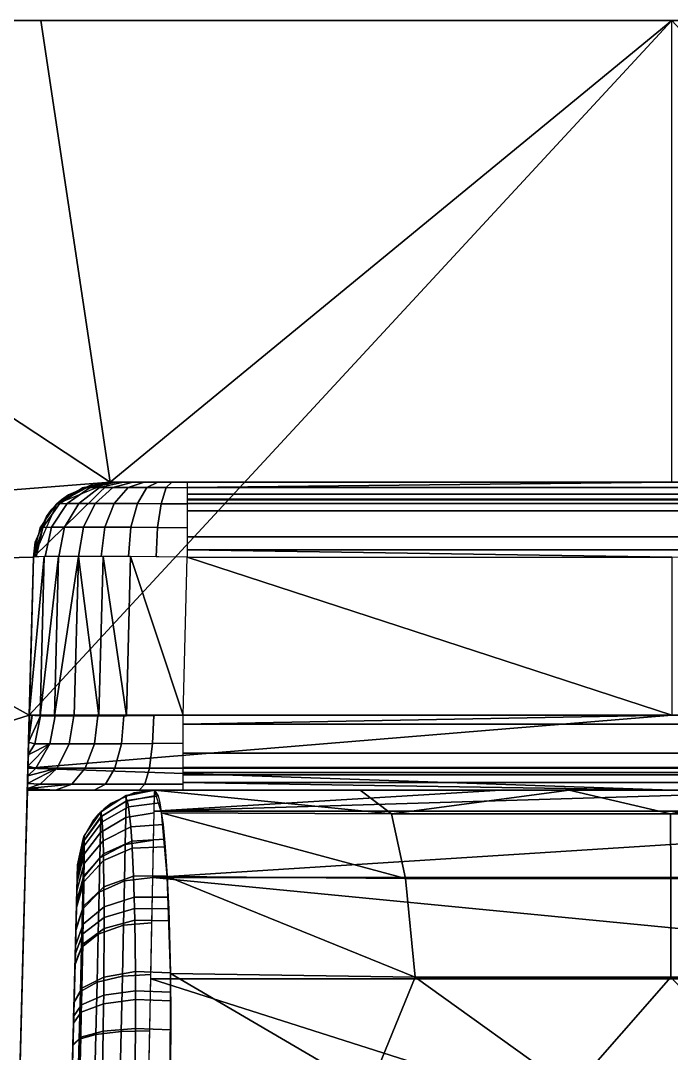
# Model space of a CAD drawing. Extents: x -17.6 to 17.7, y -17.9 to 0.1.
# Drawn here: x -4.24 to 0, y -6.58 to 0.13 of the extents above; entities that cross this region are included whole.
import ezdxf

# ---------------------------------------------------------------- set-up
doc = ezdxf.new("R2010")
doc.units = 0
doc.header["$MEASUREMENT"] = 0
doc.layers.add('IGES LEVEL 1', color=255, linetype='CONTINUOUS')

msp = doc.modelspace()

# ---------------------------------------------------------------- linework, layer by layer
at = {"layer": 'IGES LEVEL 1'}
for points in [[(-12.1304, -6.8943, -7.3802), (-12.3144, 0.1319, -7.5642), (-4.1789, -4.3812, -7.4461)], [(-12.3144, 0.1319, -7.5642), (0, 0.1319, -7.5642), (-4.1789, -4.3812, -7.4461)], [(-3.6522, -2.8681, 7.4857), (-8.2096, 0.1319, 7.5642), (-12.2182, -3.5435, 7.468)], [(-4.1048, 0.1319, 7.5642), (-8.2096, 0.1319, 7.5642), (-3.6522, -2.8681, 7.4857)], [(-3.6219, 0.1319, 7.5642), (-5.0706, 0.1319, 7.5642), (-4.9286, 0.1319, 5.6732)], [(-5.0706, 0.1319, -7.5642), (-3.6219, 0.1319, -7.5642), (-4.9286, 0.1319, -5.6732)], [(-2.9571, 0.1319, 3.7821), (-2.9571, 0.1319, 5.6732), (-4.9286, 0.1319, 5.6732), (-4.9286, 0.1319, 3.7821)], [(-2.9571, 0.1319, 1.8911), (-2.9571, 0.1319, 3.7821), (-4.9286, 0.1319, 3.7821), (-4.9286, 0.1319, 1.8911)], [(-2.9571, 0.1319), (-2.9571, 0.1319, 1.8911), (-4.9286, 0.1319, 1.8911), (-4.9286, 0.1319)], [(-2.9571, 0.1319, -1.8911), (-2.9571, 0.1319), (-4.9286, 0.1319), (-4.9286, 0.1319, -1.8911)], [(-2.9571, 0.1319, -3.7821), (-2.9571, 0.1319, -1.8911), (-4.9286, 0.1319, -1.8911), (-4.9286, 0.1319, -3.7821)], [(-2.9571, 0.1319, -5.6732), (-2.9571, 0.1319, -3.7821), (-4.9286, 0.1319, -3.7821), (-4.9286, 0.1319, -5.6732)], [(-4.9286, 0.1319, 5.6732), (-2.9571, 0.1319, 5.6732), (-3.6219, 0.1319, 7.5642)], [(-2.9571, 0.1319, -5.6732), (-4.9286, 0.1319, -5.6732), (-3.6219, 0.1319, -7.5642)], [(4.1789, -4.3812, -7.4461), (-4.1789, -4.3812, -7.4461), (0, 0.1319, -7.5642)], [(0, 0.1319, 7.5642), (-4.1048, 0.1319, 7.5642), (-3.6522, -2.8681, 7.4857)], [(-3.6522, -2.8681, 7.4857), (0, -2.8681, 7.4857), (0, 0.1319, 7.5642)], [(-2.1731, 0.1319, 7.5642), (-3.6219, 0.1319, 7.5642), (-2.9571, 0.1319, 5.6732)], [(-3.6219, 0.1319, -7.5642), (-2.1731, 0.1319, -7.5642), (-2.9571, 0.1319, -5.6732)], [(-0.9857, 0.1319, 3.7821), (-0.9857, 0.1319, 5.6732), (-2.9571, 0.1319, 5.6732), (-2.9571, 0.1319, 3.7821)], [(-0.9857, 0.1319, 1.8911), (-0.9857, 0.1319, 3.7821), (-2.9571, 0.1319, 3.7821), (-2.9571, 0.1319, 1.8911)], [(-0.9857, 0.1319), (-0.9857, 0.1319, 1.8911), (-2.9571, 0.1319, 1.8911), (-2.9571, 0.1319)], [(-0.9857, 0.1319, -1.8911), (-0.9857, 0.1319), (-2.9571, 0.1319), (-2.9571, 0.1319, -1.8911)], [(-0.9857, 0.1319, -3.7821), (-0.9857, 0.1319, -1.8911), (-2.9571, 0.1319, -1.8911), (-2.9571, 0.1319, -3.7821)], [(-0.9857, 0.1319, -5.6732), (-0.9857, 0.1319, -3.7821), (-2.9571, 0.1319, -3.7821), (-2.9571, 0.1319, -5.6732)], [(-2.9571, 0.1319, 5.6732), (-0.9857, 0.1319, 5.6732), (-2.1731, 0.1319, 7.5642)], [(-0.9857, 0.1319, -5.6732), (-2.9571, 0.1319, -5.6732), (-2.1731, 0.1319, -7.5642)], [(-0.7244, 0.1319, 7.5642), (-2.1731, 0.1319, 7.5642), (-0.9857, 0.1319, 5.6732)], [(-2.1731, 0.1319, -7.5642), (-0.7244, 0.1319, -7.5642), (-0.9857, 0.1319, -5.6732)], [(0.9857, 0.1319, 3.7821), (0.9857, 0.1319, 5.6732), (-0.9857, 0.1319, 5.6732), (-0.9857, 0.1319, 3.7821)], [(0.9857, 0.1319, 1.8911), (0.9857, 0.1319, 3.7821), (-0.9857, 0.1319, 3.7821), (-0.9857, 0.1319, 1.8911)], [(0.9857, 0.1319), (0.9857, 0.1319, 1.8911), (-0.9857, 0.1319, 1.8911), (-0.9857, 0.1319)], [(0.9857, 0.1319, -1.8911), (0.9857, 0.1319), (-0.9857, 0.1319), (-0.9857, 0.1319, -1.8911)], [(0.9857, 0.1319, -3.7821), (0.9857, 0.1319, -1.8911), (-0.9857, 0.1319, -1.8911), (-0.9857, 0.1319, -3.7821)], [(0.9857, 0.1319, -5.6732), (0.9857, 0.1319, -3.7821), (-0.9857, 0.1319, -3.7821), (-0.9857, 0.1319, -5.6732)], [(0.7244, 0.1319, 7.5642), (-0.7244, 0.1319, 7.5642), (-0.9857, 0.1319, 5.6732)], [(-0.9857, 0.1319, 5.6732), (0.9857, 0.1319, 5.6732), (0.7244, 0.1319, 7.5642)], [(0.9857, 0.1319, -5.6732), (-0.9857, 0.1319, -5.6732), (-0.7244, 0.1319, -7.5642)], [(-0.7244, 0.1319, -7.5642), (0.7244, 0.1319, -7.5642), (0.9857, 0.1319, -5.6732)], [(-4.1521, -3.355, 7.4729), (-3.6522, -2.8681, 7.4857), (-12.2182, -3.5435, 7.468)], [(-3.6522, -2.8681, 7.4857), (-4.0011, -3.0099, 7.482), (-3.763, -2.8805, 3.9396)], [(-3.9249, -2.9489, 3.9396), (-3.763, -2.8805, 3.9396), (-4.0011, -3.0099, 7.482)], [(-3.763, -2.8805, 0.306), (-3.763, -2.8805, 3.9396), (-3.9249, -2.9489, 3.9396), (-3.9249, -2.9489, 0.306)], [(-3.8232, -2.9029, 0.1767), (-3.836, -2.9031, 0.306), (-3.6522, -2.8681, 0.306), (-3.6432, -2.8681, 0.2114)], [(-3.7832, -2.9028, 0.0447), (-3.8232, -2.9029, 0.1767), (-3.6432, -2.8681, 0.2114), (-3.6142, -2.8681, 0.1147)], [(-3.7222, -2.9027, -0.0698), (-3.7832, -2.9028, 0.0447), (-3.6142, -2.8681, 0.1147), (-3.5696, -2.8681, 0.0308)], [(-3.6522, -2.8681, 0.306), (-3.6522, -2.8681, 2.6992), (-3.763, -2.8805, 0.306)], [(-3.6522, -2.8681, 2.6992), (-3.6522, -2.8681, 5.0924), (-3.763, -2.8805, 3.9396)], [(-3.6522, -2.8681, 5.0924), (-3.6522, -2.8681, 7.4857), (-3.763, -2.8805, 3.9396)], [(-3.763, -2.8805, 3.9396), (-3.763, -2.8805, 0.306), (-3.6522, -2.8681, 2.6992)], [(-3.635, -2.9026, -0.1766), (-3.7222, -2.9027, -0.0698), (-3.5696, -2.8681, 0.0308), (-3.5059, -2.8681, -0.0475)], [(-2.4348, -2.8681, 7.4857), (-3.6522, -2.8681, 7.4857), (-3.6522, -2.8681, 6.0497)], [(-3.6522, -2.8681, 6.0497), (-3.6522, -2.8681, 4.6138), (-1.8261, -2.8681, 5.5658)], [(-3.6522, -2.8681, 4.6138), (-3.6522, -2.8681, 3.1779), (-1.8261, -2.8681, 3.6459)], [(-3.6522, -2.8681, 3.1779), (-3.6522, -2.8681, 1.7419), (-1.8261, -2.8681, 1.726)], [(-3.6522, -2.8681, 1.7419), (-3.6522, -2.8681, 0.306), (-1.8261, -2.8681, 1.726)], [(-3.6522, -2.8681, 0.306), (-3.5059, -2.8681, -0.0475), (-3.1524, -2.8681, -0.1939)], [(-1.8261, -2.8681, 3.6459), (-1.8261, -2.8681, 5.5658), (-3.6522, -2.8681, 4.6138)], [(-1.8261, -2.8681, 1.726), (-1.8261, -2.8681, 3.6459), (-3.6522, -2.8681, 3.1779)], [(-1.8261, -2.8681, 5.5658), (-2.4348, -2.8681, 7.4857), (-3.6522, -2.8681, 6.0497)], [(-1.8261, -2.8681, 1.726), (-3.6522, -2.8681, 0.306), (-3.1524, -2.8681, -0.1939)], [(-3.535, -2.9027, -0.2593), (-3.635, -2.9026, -0.1766), (-3.5059, -2.8681, -0.0475), (-3.4326, -2.8681, -0.1079)], [(-3.4137, -2.9028, -0.3248), (-3.535, -2.9027, -0.2593), (-3.4326, -2.8681, -0.1079), (-3.3437, -2.8681, -0.1558)], [(-3.2897, -2.9029, -0.3632), (-3.4137, -2.9028, -0.3248), (-3.3437, -2.8681, -0.1558), (-3.2529, -2.8681, -0.1836)], [(-3.1524, -2.9031, -0.3776), (-3.2897, -2.9029, -0.3632), (-3.2529, -2.8681, -0.1836), (-3.1524, -2.8681, -0.1939)], [(0, -2.8681, -0.1939), (-3.1524, -2.8681, -0.1939), (-3.1524, -2.9026, -0.3764)], [(-3.1524, -2.9026, -0.3764), (3.1524, -2.9026, -0.3764), (0, -2.8681, -0.1939)], [(-3.1524, -2.8681, -0.1939), (-1.8915, -2.8681, -0.1939), (-1.8261, -2.8681, 1.726)], [(-1.2174, -2.8681, 7.4857), (-2.4348, -2.8681, 7.4857), (-1.8261, -2.8681, 5.5658)], [(-1.8915, -2.8681, -0.1939), (-0.6305, -2.8681, -0.1939), (-1.8261, -2.8681, 1.726)], [(0, -2.8681, 3.6459), (0, -2.8681, 5.5658), (-1.8261, -2.8681, 5.5658), (-1.8261, -2.8681, 3.6459)], [(0, -2.8681, 1.726), (0, -2.8681, 3.6459), (-1.8261, -2.8681, 3.6459), (-1.8261, -2.8681, 1.726)], [(-1.8261, -2.8681, 5.5658), (0, -2.8681, 5.5658), (-1.2174, -2.8681, 7.4857)], [(0, -2.8681, 1.726), (-1.8261, -2.8681, 1.726), (-0.6305, -2.8681, -0.1939)], [(0, -2.8681, 7.4857), (-1.2174, -2.8681, 7.4857), (0, -2.8681, 5.5658)], [(-0.6305, -2.8681, -0.1939), (0.6305, -2.8681, -0.1939), (0, -2.8681, 1.726)], [(-3.9702, -2.9822, 3.9396), (-3.9249, -2.9489, 3.9396), (-4.0011, -3.0099, 7.482)], [(-3.9832, -3.0074, 0.1459), (-3.9993, -3.0082, 0.306), (-3.836, -2.9031, 0.306), (-3.8232, -2.9029, 0.1767)], [(-3.9336, -3.0068, -0.0176), (-3.9832, -3.0074, 0.1459), (-3.8232, -2.9029, 0.1767), (-3.7832, -2.9028, 0.0447)], [(-3.9249, -2.9489, 0.306), (-3.9249, -2.9489, 3.9396), (-3.9702, -2.9822, 3.9396), (-3.9702, -2.9822, 0.306)], [(-3.8579, -3.0065, -0.1593), (-3.9336, -3.0068, -0.0176), (-3.7832, -2.9028, 0.0447), (-3.7222, -2.9027, -0.0698)], [(-3.7499, -3.0063, -0.2915), (-3.8579, -3.0065, -0.1593), (-3.7222, -2.9027, -0.0698), (-3.635, -2.9026, -0.1766)], [(-3.6261, -3.0064, -0.3939), (-3.7499, -3.0063, -0.2915), (-3.635, -2.9026, -0.1766), (-3.535, -2.9027, -0.2593)], [(-3.476, -3.0068, -0.4752), (-3.6261, -3.0064, -0.3939), (-3.535, -2.9027, -0.2593), (-3.4137, -2.9028, -0.3248)], [(-3.3224, -3.0074, -0.5228), (-3.476, -3.0068, -0.4752), (-3.4137, -2.9028, -0.3248), (-3.2897, -2.9029, -0.3632)], [(-3.1524, -3.0082, -0.5409), (-3.3224, -3.0074, -0.5228), (-3.2897, -2.9029, -0.3632), (-3.1524, -2.9031, -0.3776)], [(-3.1524, -2.9448, -0.4601), (3.1524, -2.9448, -0.4601), (3.1524, -2.9026, -0.3764), (-3.1524, -2.9026, -0.3764)], [(-3.1524, -2.9774, -0.5059), (3.1524, -2.9774, -0.5059), (3.1524, -2.9448, -0.4601), (-3.1524, -2.9448, -0.4601)], [(-4.0011, -3.0099, 7.482), (-4.1521, -3.355, 7.4729), (-4.0679, -3.0901, 3.9396)], [(-4.0904, -3.1617, 0.1252), (-4.1084, -3.1633, 0.306), (-3.9993, -3.0082, 0.306), (-3.9832, -3.0074, 0.1459)], [(-4.0345, -3.1605, -0.0594), (-4.0904, -3.1617, 0.1252), (-3.9832, -3.0074, 0.1459), (-3.9336, -3.0068, -0.0176)], [(-4.0679, -3.0901, 3.9396), (-4.032, -3.0428, 3.9396), (-4.0011, -3.0099, 7.482)], [(-3.9491, -3.1598, -0.2195), (-4.0345, -3.1605, -0.0594), (-3.9336, -3.0068, -0.0176), (-3.8579, -3.0065, -0.1593)], [(-4.032, -3.0428, 3.9396), (-4.0033, -3.012, 3.9396), (-4.0011, -3.0099, 7.482)], [(-4.0033, -3.012, 0.306), (-4.0033, -3.012, 3.9396), (-4.032, -3.0428, 3.9396), (-4.032, -3.0428, 0.306)], [(-3.9702, -2.9822, 0.306), (-3.9702, -2.9822, 3.9396), (-4.0033, -3.012, 3.9396), (-4.0033, -3.012, 0.306)], [(-4.0033, -3.012, 3.9396), (-3.9702, -2.9822, 3.9396), (-4.0011, -3.0099, 7.482)], [(-3.8272, -3.1595, -0.3688), (-3.9491, -3.1598, -0.2195), (-3.8579, -3.0065, -0.1593), (-3.7499, -3.0063, -0.2915)], [(-3.6873, -3.1597, -0.4843), (-3.8272, -3.1595, -0.3688), (-3.7499, -3.0063, -0.2915), (-3.6261, -3.0064, -0.3939)], [(-3.5178, -3.1605, -0.5761), (-3.6873, -3.1597, -0.4843), (-3.6261, -3.0064, -0.3939), (-3.476, -3.0068, -0.4752)], [(-3.3443, -3.1616, -0.6297), (-3.5178, -3.1605, -0.5761), (-3.476, -3.0068, -0.4752), (-3.3224, -3.0074, -0.5228)], [(-3.1524, -3.1633, -0.65), (-3.3443, -3.1616, -0.6297), (-3.3224, -3.0074, -0.5228), (-3.1524, -3.0082, -0.5409)], [(-3.1524, -2.9821, -0.5117), (3.1524, -2.9821, -0.5117), (3.1524, -2.9774, -0.5059), (-3.1524, -2.9774, -0.5059)], [(-3.1524, -3.0051, -0.5377), (3.1524, -3.0051, -0.5377), (3.1524, -2.9821, -0.5117), (-3.1524, -2.9821, -0.5117)], [(-3.1524, -3.0533, -0.5823), (3.1524, -3.0533, -0.5823), (3.1524, -3.0051, -0.5377), (-3.1524, -3.0051, -0.5377)], [(-4.032, -3.0428, 0.306), (-4.032, -3.0428, 3.9396), (-4.0679, -3.0901, 3.9396), (-4.0679, -3.0901, 0.306)], [(-3.1524, -3.2235, -0.6725), (3.1524, -3.2235, -0.6725), (3.1524, -3.0533, -0.5823), (-3.1524, -3.0533, -0.5823)], [(-4.14, -3.2581, 3.9396), (-4.0679, -3.0901, 3.9396), (-4.1521, -3.355, 7.4729)], [(-4.0679, -3.0901, 0.306), (-4.0679, -3.0901, 3.9396), (-4.14, -3.2581, 3.9396), (-4.14, -3.2581, 0.306)], [(-4.1339, -3.3528, 0.1168), (-4.1521, -3.355, 0.306), (-4.1084, -3.1633, 0.306), (-4.0904, -3.1617, 0.1252)], [(-4.0759, -3.351, -0.0765), (-4.1339, -3.3528, 0.1168), (-4.0904, -3.1617, 0.1252), (-4.0345, -3.1605, -0.0594)], [(-3.9867, -3.35, -0.2443), (-4.0759, -3.351, -0.0765), (-4.0345, -3.1605, -0.0594), (-3.9491, -3.1598, -0.2195)], [(-3.8592, -3.3496, -0.4008), (-3.9867, -3.35, -0.2443), (-3.9491, -3.1598, -0.2195), (-3.8272, -3.1595, -0.3688)], [(-3.7126, -3.3499, -0.5217), (-3.8592, -3.3496, -0.4008), (-3.8272, -3.1595, -0.3688), (-3.6873, -3.1597, -0.4843)], [(-3.5349, -3.351, -0.6175), (-3.7126, -3.3499, -0.5217), (-3.6873, -3.1597, -0.4843), (-3.5178, -3.1605, -0.5761)], [(-3.3533, -3.3526, -0.6732), (-3.5349, -3.351, -0.6175), (-3.5178, -3.1605, -0.5761), (-3.3443, -3.1616, -0.6297)], [(-3.1524, -3.355, -0.6937), (-3.3533, -3.3526, -0.6732), (-3.3443, -3.1616, -0.6297), (-3.1524, -3.1633, -0.65)], [(-4.1521, -3.355, 7.4729), (-4.1521, -3.355, 5.0839), (-4.14, -3.2581, 3.9396)], [(-4.1521, -3.355, 5.0839), (-4.1521, -3.355, 2.695), (-4.14, -3.2581, 3.9396)], [(-4.1521, -3.355, 2.695), (-4.1521, -3.355, 0.306), (-4.14, -3.2581, 0.306)], [(-4.14, -3.2581, 0.306), (-4.14, -3.2581, 3.9396), (-4.1521, -3.355, 2.695)], [(-3.1524, -3.3066, -0.6901), (3.1524, -3.3066, -0.6901), (3.1524, -3.2235, -0.6725), (-3.1524, -3.2235, -0.6725)], [(-4.2508, -7.1246, 7.3742), (-4.1521, -3.355, 7.4729), (-12.2182, -3.5435, 7.468)], [(-4.185, -4.6115, 7.44), (-4.1521, -3.355, 7.4729), (-4.1521, -3.355, 6.2784)], [(-4.185, -4.6115, 7.44), (-4.1521, -3.355, 6.2784), (-4.1799, -4.4191, 5.6752)], [(-4.1521, -3.355, 6.2784), (-4.1521, -3.355, 5.0839), (-4.1799, -4.4191, 5.6752)], [(-4.1521, -3.355, 5.0839), (-4.1521, -3.355, 3.8895), (-4.1799, -4.4191, 3.7879)], [(-4.1521, -3.355, 3.8895), (-4.1521, -3.355, 2.695), (-4.1799, -4.4191, 3.7879)], [(-4.1521, -3.355, 2.695), (-4.1521, -3.355, 1.5005), (-4.1799, -4.4191, 1.9007)], [(-4.1799, -4.4191, 3.7879), (-4.1799, -4.4191, 5.6752), (-4.1521, -3.355, 5.0839)], [(-4.1799, -4.4191, 1.9007), (-4.1799, -4.4191, 3.7879), (-4.1521, -3.355, 2.695)], [(-4.1799, -4.4191, 1.9007), (-4.1521, -3.355, 1.5005), (-4.1789, -4.3812, 0.2791)], [(-4.1521, -3.355, 0.306), (-4.1789, -4.3812, 0.2791), (-4.0818, -3.3511, -0.062)], [(-4.1789, -4.3812, 0.2791), (-4.1089, -4.3851, -0.089), (-4.0818, -3.3511, -0.062)], [(-4.1521, -3.355, 1.5005), (-4.1521, -3.355, 0.306), (-4.1789, -4.3812, 0.2791)], [(-4.1089, -4.3851, -0.089), (-4.0162, -4.3862, -0.2681), (-3.989, -3.35, -0.241)], [(-3.989, -3.35, -0.241), (-4.0818, -3.3511, -0.062), (-4.1089, -4.3851, -0.089)], [(-4.0162, -4.3862, -0.2681), (-3.8863, -4.3866, -0.4279), (-3.8592, -3.3496, -0.4008)], [(-3.8592, -3.3496, -0.4008), (-3.989, -3.35, -0.241), (-4.0162, -4.3862, -0.2681)], [(-3.8863, -4.3866, -0.4279), (-3.7265, -4.3862, -0.5578), (-3.8592, -3.3496, -0.4008)], [(-3.6994, -3.35, -0.5306), (-3.8592, -3.3496, -0.4008), (-3.7265, -4.3862, -0.5578)], [(-3.7265, -4.3862, -0.5578), (-3.5474, -4.3851, -0.6505), (-3.6994, -3.35, -0.5306)], [(-3.5204, -3.3511, -0.6234), (-3.6994, -3.35, -0.5306), (-3.5474, -4.3851, -0.6505)], [(-3.5474, -4.3851, -0.6505), (-3.1793, -4.3812, -0.7206), (-3.5204, -3.3511, -0.6234)], [(-3.1793, -4.3812, -0.7206), (-3.1524, -3.355, -0.6937), (-3.5204, -3.3511, -0.6234)], [(0, -4.3812, -0.7206), (-3.1793, -4.3812, -0.7206), (-3.1524, -3.355, -0.6937)], [(-3.1524, -3.355, -0.6937), (0, -3.355, -0.6937), (-3.1524, -3.3066, -0.6901)], [(3.1524, -3.3066, -0.6901), (-3.1524, -3.3066, -0.6901), (0, -3.355, -0.6937)], [(-3.1524, -3.355, -0.6937), (0, -3.355, -0.6937), (0, -4.3812, -0.7206)], [(-4.2448, -6.8943, -7.3802), (-12.1304, -6.8943, -7.3802), (-4.1789, -4.3812, -7.4461)], [(-4.1917, -4.8681, -6.9462), (-4.1789, -4.3812, -7.4461), (-4.2119, -5.6377, -7.4131)], [(-4.1789, -4.3812, 0.2791), (-4.1917, -4.8681, -0.8271), (-4.2078, -5.4833, 0.0134)], [(-4.2078, -5.4833, 0.0134), (-4.2078, -5.4833, 1.9007), (-4.1789, -4.3812, 0.2791)], [(-4.2078, -5.4833, 1.9007), (-4.1799, -4.4191, 1.9007), (-4.1789, -4.3812, 0.2791)], [(-4.1799, -4.4191, 3.7879), (-4.2078, -5.4833, 3.7879), (-4.2078, -5.4833, 5.6752), (-4.1799, -4.4191, 5.6752)], [(-4.1799, -4.4191, 1.9007), (-4.2078, -5.4833, 1.9007), (-4.2078, -5.4833, 3.7879), (-4.1799, -4.4191, 3.7879)], [(-4.1799, -4.4191, 5.6752), (-4.2078, -5.4833, 5.6752), (-4.185, -4.6115, 7.44)], [(0, -4.3812, -7.4461), (-4.1789, -4.3812, -7.4461), (-4.188, -4.7262, -7.2951)], [(4.188, -4.7262, -7.2951), (0, -4.3812, -7.4461), (-4.188, -4.7262, -7.2951)], [(-4.1813, -4.4695, 0.1533), (-4.1835, -4.5563, 0.0246), (-4.1602, -4.3834, 0.0862)], [(-4.1057, -4.3851, -0.0971), (-4.1602, -4.3834, 0.0862), (-4.1835, -4.5563, 0.0246)], [(-4.1435, -4.5668, -0.1124), (-4.1057, -4.3851, -0.0971), (-4.1835, -4.5563, 0.0246)], [(-4.1789, -4.3812, 0.2791), (-4.1813, -4.4695, 0.1533), (-4.1602, -4.3834, 0.0862)], [(-4.1435, -4.5668, -0.1124), (-4.0448, -4.5676, -0.2994), (-4.0105, -4.3862, -0.2765), (-4.1057, -4.3851, -0.0971)], [(-4.0448, -4.5676, -0.2994), (-3.919, -4.5678, -0.4537), (-3.8897, -4.3866, -0.4246), (-4.0105, -4.3862, -0.2765)], [(-3.919, -4.5678, -0.4537), (-3.7556, -4.5676, -0.5879), (-3.7328, -4.3862, -0.5536), (-3.8897, -4.3866, -0.4246)], [(-3.7556, -4.5676, -0.5879), (-3.5799, -4.5669, -0.6814), (-3.5642, -4.3852, -0.6437), (-3.7328, -4.3862, -0.5536)], [(-3.5799, -4.5669, -0.6814), (-3.3774, -4.5656, -0.742), (-3.3697, -4.3834, -0.7023), (-3.5642, -4.3852, -0.6437)], [(-3.3774, -4.5656, -0.742), (-3.1793, -4.564, -0.7604), (-3.1793, -4.3812, -0.7206), (-3.3697, -4.3834, -0.7023)], [(-3.1793, -4.3812, -0.7206), (0, -4.3812, -0.7206), (-3.1793, -4.4389, -0.7254)], [(3.1793, -4.4389, -0.7254), (-3.1793, -4.4389, -0.7254), (0, -4.3812, -0.7206)], [(3.1793, -4.6285, -0.7935), (-3.1793, -4.6285, -0.7935), (-3.1793, -4.4389, -0.7254), (3.1793, -4.4389, -0.7254)], [(-4.1835, -4.5563, 0.0246), (-4.1857, -4.6384, -0.1071), (-4.1435, -4.5668, -0.1124)], [(-4.2179, -5.8681, 7.4071), (-4.185, -4.6115, 7.44), (-4.2078, -5.4833, 5.6752)], [(-4.1857, -4.6384, -0.1071), (-4.1876, -4.7126, -0.2424), (-4.0448, -4.5676, -0.2994)], [(-4.1359, -4.7263, -0.3603), (-4.0448, -4.5676, -0.2994), (-4.1876, -4.7126, -0.2424)], [(-4.0448, -4.5676, -0.2994), (-4.1435, -4.5668, -0.1124), (-4.1857, -4.6384, -0.1071)], [(-4.1359, -4.7263, -0.3603), (-3.9969, -4.7264, -0.5308), (-3.919, -4.5678, -0.4537), (-4.0448, -4.5676, -0.2994)], [(-3.9969, -4.7264, -0.5308), (-3.8162, -4.7263, -0.6791), (-3.7556, -4.5676, -0.5879), (-3.919, -4.5678, -0.4537)], [(-3.8162, -4.7263, -0.6791), (-3.6221, -4.7259, -0.7826), (-3.5799, -4.5669, -0.6814), (-3.7556, -4.5676, -0.5879)], [(-3.6221, -4.7259, -0.7826), (-3.3982, -4.7253, -0.8494), (-3.3774, -4.5656, -0.742), (-3.5799, -4.5669, -0.6814)], [(-3.3982, -4.7253, -0.8494), (-3.1793, -4.7245, -0.8697), (-3.1793, -4.564, -0.7604), (-3.3774, -4.5656, -0.742)], [(3.1793, -4.7206, -0.8658), (-3.1793, -4.7206, -0.8658), (-3.1793, -4.6285, -0.7935), (3.1793, -4.6285, -0.7935)], [(-4.1917, -4.8681, -6.9462), (0, -4.8681, -6.9462), (-4.188, -4.7262, -7.2951)], [(-4.1893, -4.7759, -0.3817), (-4.1906, -4.825, -0.5253), (-3.9969, -4.7264, -0.5308)], [(-4.1085, -4.8299, -0.6414), (-3.9969, -4.7264, -0.5308), (-4.1906, -4.825, -0.5253)], [(-4.1876, -4.7126, -0.2424), (-4.1893, -4.7759, -0.3817), (-4.1359, -4.7263, -0.3603)], [(-3.9969, -4.7264, -0.5308), (-4.1359, -4.7263, -0.3603), (-4.1893, -4.7759, -0.3817)], [(-4.188, -4.7262, -7.2951), (0, -4.8681, -6.9462), (4.188, -4.7262, -7.2951)], [(-4.1085, -4.8299, -0.6414), (-3.9032, -4.8299, -0.81), (-3.8162, -4.7263, -0.6791), (-3.9969, -4.7264, -0.5308)], [(-3.9032, -4.8299, -0.81), (-3.6826, -4.8298, -0.9277), (-3.6221, -4.7259, -0.7826), (-3.8162, -4.7263, -0.6791)], [(-3.6826, -4.8298, -0.9277), (-3.4282, -4.8296, -1.0041), (-3.3982, -4.7253, -0.8494), (-3.6221, -4.7259, -0.7826)], [(-3.4282, -4.8296, -1.0041), (-3.1793, -4.8294, -1.0276), (-3.1793, -4.7245, -0.8697), (-3.3982, -4.7253, -0.8494)], [(3.1793, -4.7541, -0.9026), (-3.1793, -4.7541, -0.9026), (-3.1793, -4.7206, -0.8658), (3.1793, -4.7206, -0.8658)], [(3.1793, -4.77, -0.9229), (-3.1793, -4.77, -0.9229), (-3.1793, -4.7541, -0.9026), (3.1793, -4.7541, -0.9026)], [(-4.1906, -4.825, -0.5253), (-4.1914, -4.8568, -0.6737), (-4.1085, -4.8299, -0.6414)], [(-4.0093, -4.8681, -0.9697), (-3.9032, -4.8299, -0.81), (-4.1914, -4.8568, -0.6737)], [(-3.9032, -4.8299, -0.81), (-4.1085, -4.8299, -0.6414), (-4.1914, -4.8568, -0.6737)], [(-4.0093, -4.8681, -0.9697), (-3.7565, -4.8681, -1.1049), (-3.6826, -4.8298, -0.9277), (-3.9032, -4.8299, -0.81)], [(-3.7565, -4.8681, -1.1049), (-3.4648, -4.8681, -1.1929), (-3.4282, -4.8296, -1.0041), (-3.6826, -4.8298, -0.9277)], [(-3.4648, -4.8681, -1.1929), (-3.1793, -4.8681, -1.2204), (-3.1793, -4.8294, -1.0276), (-3.4282, -4.8296, -1.0041)], [(3.1793, -4.819, -1.0043), (-3.1793, -4.819, -1.0043), (-3.1793, -4.77, -0.9229), (3.1793, -4.77, -0.9229)], [(0, -4.8681, -1.2204), (-3.1793, -4.8681, -1.2204), (-3.1793, -4.819, -1.0043)], [(-3.1793, -4.819, -1.0043), (3.1793, -4.819, -1.0043), (0, -4.8681, -1.2204)], [(-4.1917, -4.8681, -6.9462), (-4.2119, -5.6377, -7.4131), (-4.2078, -5.4833, -5.6483)], [(-4.1917, -4.8681, -0.8271), (-4.1917, -4.8681, -2.0509), (-4.2078, -5.4833, -1.8738)], [(-4.1917, -4.8681, -2.0509), (-4.1917, -4.8681, -3.2748), (-4.2078, -5.4833, -1.8738)], [(-4.1917, -4.8681, -3.2748), (-4.1917, -4.8681, -4.4986), (-4.2078, -5.4833, -3.7611)], [(-4.1917, -4.8681, -4.4986), (-4.1917, -4.8681, -5.7224), (-4.2078, -5.4833, -5.6483)], [(-4.1917, -4.8681, -5.7224), (-4.1917, -4.8681, -6.9462), (-4.2078, -5.4833, -5.6483)], [(-4.2078, -5.4833, -1.8738), (-4.2078, -5.4833, 0.0134), (-4.1917, -4.8681, -0.8271)], [(-4.2078, -5.4833, -3.7611), (-4.2078, -5.4833, -1.8738), (-4.1917, -4.8681, -3.2748)], [(-4.2078, -5.4833, -5.6483), (-4.2078, -5.4833, -3.7611), (-4.1917, -4.8681, -4.4986)], [(-4.1914, -4.8568, -0.6737), (-4.1917, -4.8681, -0.8271), (-4.0093, -4.8681, -0.9697)], [(-4.1917, -4.8681, -0.8271), (-3.1793, -4.8681, -1.2204), (-4.1917, -4.8681, -2.3569)], [(-2.7945, -4.8681, -6.9462), (-4.1917, -4.8681, -6.9462), (-4.1917, -4.8681, -5.4164)], [(-4.1917, -4.8681, -5.4164), (-4.1917, -4.8681, -3.8867), (-2.0958, -4.8681, -5.4073)], [(-4.1917, -4.8681, -3.8867), (-4.1917, -4.8681, -2.3569), (-2.0958, -4.8681, -3.8683)], [(-2.0958, -4.8681, -3.8683), (-2.0958, -4.8681, -5.4073), (-4.1917, -4.8681, -3.8867)], [(-2.0958, -4.8681, -2.3294), (-2.0958, -4.8681, -3.8683), (-4.1917, -4.8681, -2.3569)], [(-4.1917, -4.8681, -2.3569), (-3.1793, -4.8681, -1.2204), (-2.0958, -4.8681, -2.3294)], [(-2.0958, -4.8681, -5.4073), (-2.7945, -4.8681, -6.9462), (-4.1917, -4.8681, -5.4164)], [(-3.6483, -4.9561, 5.1708), (-3.6483, -4.9561, -8.7916), (-3.4991, -4.8864, -8.7916), (-3.4991, -4.8864, 5.1708)], [(-3.365, -4.8681, -8.7916), (-3.3416, -4.9047, -9.1788), (-3.5415, -4.9353, -9.1721), (-3.5579, -4.9068, -8.7916)], [(-3.5488, -4.9031, 5.1708), (-3.5496, -4.9394, 5.5469), (-3.3658, -4.9052, 5.5545), (-3.365, -4.8681, 5.1708)], [(-3.365, -4.8681, -8.7916), (-3.365, -4.8681, -1.8104), (-3.4991, -4.8864, -8.7916)], [(-3.365, -4.8681, -1.8104), (-3.365, -4.8681, 5.1708), (-3.4991, -4.8864, 5.1708)], [(-3.4991, -4.8864, 5.1708), (-3.4991, -4.8864, -8.7916), (-3.365, -4.8681, -1.8104)], [(-3.3677, -5.0043, 5.8962), (-3.365, -4.8681, 5.1708), (-1.112, -4.8681, 5.1708)], [(-1.112, -4.8681, 5.1708), (1.1411, -4.8681, 5.1708), (-3.3677, -5.0043, 5.8962)], [(3.3969, -5.0043, 5.8962), (-3.3677, -5.0043, 5.8962), (1.1411, -4.8681, 5.1708)], [(-3.365, -4.8681, -8.7916), (-2.0268, -4.8681, -8.5197), (-1.8225, -5.0228, -9.2692)], [(-3.3193, -5.0155, -9.555), (-3.365, -4.8681, -8.7916), (-1.8225, -5.0228, -9.2692)], [(-3.365, -4.8681, 5.1708), (3.3942, -4.8681, 5.1708), (3.3942, -4.8681, -1.8104)], [(0.0146, -4.8681, -8.366), (-3.365, -4.8681, -8.7916), (-3.365, -4.8681, -1.8104)], [(-3.365, -4.8681, -1.8104), (-3.365, -4.8681, 5.1708), (3.3942, -4.8681, -1.8104)], [(3.3942, -4.8681, -1.8104), (0.0146, -4.8681, -8.366), (-3.365, -4.8681, -1.8104)], [(-3.1793, -4.8681, -1.2204), (-1.9076, -4.8681, -1.2204), (-2.0958, -4.8681, -2.3294)], [(-1.3972, -4.8681, -6.9462), (-2.7945, -4.8681, -6.9462), (-2.0958, -4.8681, -5.4073)], [(0, -4.8681, -3.8683), (0, -4.8681, -5.4073), (-2.0958, -4.8681, -5.4073), (-2.0958, -4.8681, -3.8683)], [(0, -4.8681, -2.3294), (0, -4.8681, -3.8683), (-2.0958, -4.8681, -3.8683), (-2.0958, -4.8681, -2.3294)], [(-1.9076, -4.8681, -1.2204), (-0.6359, -4.8681, -1.2204), (-2.0958, -4.8681, -2.3294)], [(-2.0958, -4.8681, -5.4073), (0, -4.8681, -5.4073), (-1.3972, -4.8681, -6.9462)], [(0, -4.8681, -2.3294), (-2.0958, -4.8681, -2.3294), (-0.6359, -4.8681, -1.2204)], [(-2.0268, -4.8681, -8.5197), (-0.6682, -4.8681, -8.3831), (-1.8225, -5.0228, -9.2692)], [(-0.0085, -5.0228, -9.1373), (-1.8225, -5.0228, -9.2692), (-0.6682, -4.8681, -8.3831)], [(0, -4.8681, -6.9462), (-1.3972, -4.8681, -6.9462), (0, -4.8681, -5.4073)], [(-0.6682, -4.8681, -8.3831), (0.6973, -4.8681, -8.3831), (-0.0085, -5.0228, -9.1373)], [(-0.6359, -4.8681, -1.2204), (0.6359, -4.8681, -1.2204), (0, -4.8681, -2.3294)], [(1.8493, -5.0228, -9.2688), (-0.0085, -5.0228, -9.1373), (0.6973, -4.8681, -8.3831)], [(-3.5579, -4.9068, -8.7916), (-3.5415, -4.9353, -9.1721), (-3.7079, -5.0368, -9.1523), (-3.7157, -5.0117, -8.7916)], [(-3.7129, -5.0425, 5.5259), (-3.7154, -5.1442, 5.8679), (-3.5519, -5.0472, 5.9091), (-3.5496, -4.9394, 5.5469)], [(-3.7121, -5.0082, 5.1708), (-3.7129, -5.0425, 5.5259), (-3.5496, -4.9394, 5.5469), (-3.5488, -4.9031, 5.1708)], [(-3.5415, -4.9353, -9.1721), (-3.5337, -4.976, -9.3592), (-3.7044, -5.0744, -9.3299), (-3.7079, -5.0368, -9.1523)], [(-3.6947, -4.9921, 5.1708), (-3.6947, -4.9921, -8.7916), (-3.6483, -4.9561, -8.7916), (-3.6483, -4.9561, 5.1708)], [(-3.5496, -4.9394, 5.5469), (-3.5519, -5.0472, 5.9091), (-3.3679, -5.0154, 5.924), (-3.3658, -4.9052, 5.5545)], [(-3.3416, -4.9047, -9.1788), (-3.3304, -4.95, -9.3682), (-3.5337, -4.976, -9.3592), (-3.5415, -4.9353, -9.1721)], [(-3.3304, -4.95, -9.3682), (-3.3094, -5.0917, -9.7271), (-3.5192, -5.1079, -9.7163), (-3.5337, -4.976, -9.3592)], [(-3.7157, -5.0117, -8.7916), (-3.7079, -5.0368, -9.1523), (-3.8226, -5.1954, -9.122), (-3.824, -5.1697, -8.7916)], [(-3.8212, -5.1633, 5.1708), (-3.822, -5.1947, 5.4956), (-3.7129, -5.0425, 5.5259), (-3.7121, -5.0082, 5.1708)], [(-3.7666, -5.0701, 5.1708), (-3.7666, -5.0701, -8.7916), (-3.7265, -5.0227, -8.7916), (-3.7265, -5.0227, 5.1708)], [(-3.7265, -5.0227, 5.1708), (-3.7265, -5.0227, -8.7916), (-3.6947, -4.9921, -8.7916), (-3.6947, -4.9921, 5.1708)], [(-3.5337, -4.976, -9.3592), (-3.5192, -5.1079, -9.7163), (-3.6987, -5.1972, -9.6696), (-3.7044, -5.0744, -9.3299)], [(-3.5519, -5.0472, 5.9091), (-3.5557, -5.2223, 6.2441), (-3.3714, -5.1943, 6.2655), (-3.3679, -5.0154, 5.924)], [(-3.3762, -5.4355, 6.5663), (-3.3677, -5.0043, 5.8962), (3.3969, -5.0043, 5.8962)], [(3.3969, -5.0043, 5.8962), (3.4053, -5.4355, 6.5663), (-3.3762, -5.4355, 6.5663)], [(-3.2825, -5.4297, -10.208), (-3.3193, -5.0155, -9.555), (-1.7323, -5.4425, -9.8942)], [(-1.8225, -5.0228, -9.2692), (-1.7323, -5.4425, -9.8942), (-3.3193, -5.0155, -9.555)], [(-0.0085, -5.0228, -9.1373), (-0.0073, -5.4425, -9.7688), (-1.7323, -5.4425, -9.8942), (-1.8225, -5.0228, -9.2692)], [(1.8493, -5.0228, -9.2688), (1.7592, -5.4425, -9.8938), (-0.0073, -5.4425, -9.7688), (-0.0085, -5.0228, -9.1373)], [(-3.8267, -5.1762, 5.1708), (-3.8267, -5.1762, -8.7916), (-3.7666, -5.0701, -8.7916), (-3.7666, -5.0701, 5.1708)], [(-3.822, -5.1947, 5.4956), (-3.8243, -5.2877, 5.8084), (-3.7154, -5.1442, 5.8679), (-3.7129, -5.0425, 5.5259)], [(-3.7044, -5.0744, -9.3299), (-3.6987, -5.1972, -9.6696), (-3.8233, -5.3456, -9.5941), (-3.8225, -5.231, -9.2844)], [(-3.7079, -5.0368, -9.1523), (-3.7044, -5.0744, -9.3299), (-3.8225, -5.231, -9.2844), (-3.8226, -5.1954, -9.122)], [(-3.7154, -5.1442, 5.8679), (-3.7193, -5.3095, 6.1843), (-3.5557, -5.2223, 6.2441), (-3.5519, -5.0472, 5.9091)], [(-3.3094, -5.0917, -9.7271), (-3.2997, -5.1879, -9.8965), (-3.5126, -5.1993, -9.886), (-3.5192, -5.1079, -9.7163)], [(-3.8649, -5.355, 5.1708), (-3.8656, -5.3829, 5.4586), (-3.822, -5.1947, 5.4956), (-3.8212, -5.1633, 5.1708)], [(-3.8243, -5.2877, 5.8084), (-3.8282, -5.439, 6.0977), (-3.7193, -5.3095, 6.1843), (-3.7154, -5.1442, 5.8679)], [(-3.5192, -5.1079, -9.7163), (-3.5126, -5.1993, -9.886), (-3.6964, -5.2827, -9.8312), (-3.6987, -5.1972, -9.6696)], [(-3.8225, -5.231, -9.2844), (-3.8233, -5.3456, -9.5941), (-3.8693, -5.5227, -9.5054), (-3.8665, -5.4165, -9.2312)], [(-3.8656, -5.3829, 5.4586), (-3.8678, -5.4654, 5.7357), (-3.8243, -5.2877, 5.8084), (-3.822, -5.1947, 5.4956)], [(-3.8226, -5.1954, -9.122), (-3.8225, -5.231, -9.2844), (-3.8665, -5.4165, -9.2312), (-3.8656, -5.3824, -9.0867)], [(-3.824, -5.1697, -8.7916), (-3.8226, -5.1954, -9.122), (-3.8656, -5.3824, -9.0867), (-3.8649, -5.355, -8.7916)], [(-3.8649, -5.355, 5.1708), (-3.8649, -5.355, -1.8104), (-3.8267, -5.1762, 5.1708)], [(-3.8649, -5.355, -1.8104), (-3.8649, -5.355, -8.7916), (-3.8267, -5.1762, -8.7916)], [(-3.8267, -5.1762, -8.7916), (-3.8267, -5.1762, 5.1708), (-3.8649, -5.355, -1.8104)], [(-3.6987, -5.1972, -9.6696), (-3.6964, -5.2827, -9.8312), (-3.8243, -5.4247, -9.7411), (-3.8233, -5.3456, -9.5941)], [(-3.7193, -5.3095, 6.1843), (-3.7245, -5.5323, 6.4631), (-3.5607, -5.4584, 6.5393), (-3.5557, -5.2223, 6.2441)], [(-3.5126, -5.1993, -9.886), (-3.5099, -5.246, -9.96), (-3.6955, -5.3265, -9.9019), (-3.6964, -5.2827, -9.8312)], [(-3.5557, -5.2223, 6.2441), (-3.5607, -5.4584, 6.5393), (-3.3762, -5.4355, 6.5663), (-3.3714, -5.1943, 6.2655)], [(-3.2997, -5.1879, -9.8965), (-3.2955, -5.2367, -9.9702), (-3.5099, -5.246, -9.96), (-3.5126, -5.1993, -9.886)], [(-3.8678, -5.4654, 5.7357), (-3.8713, -5.5997, 5.9918), (-3.8282, -5.439, 6.0977), (-3.8243, -5.2877, 5.8084)], [(-3.6964, -5.2827, -9.8312), (-3.6955, -5.3265, -9.9019), (-3.8248, -5.4651, -9.8053), (-3.8243, -5.4247, -9.7411)], [(-3.5099, -5.246, -9.96), (-3.5014, -5.4278, -10.1954), (-3.6933, -5.4975, -10.1269), (-3.6955, -5.3265, -9.9019)], [(-3.2955, -5.2367, -9.9702), (-3.2828, -5.4251, -10.2031), (-3.5014, -5.4278, -10.1954), (-3.5099, -5.246, -9.96)], [(-3.9031, -6.8157, 6.6702), (-3.8649, -5.355, 5.1708), (-3.9071, -6.9681, 4.0191)], [(-3.8649, -5.355, 5.1708), (-3.8855, -6.1422, 2.5043), (-3.9071, -6.9681, 4.0191)], [(-3.9031, -6.8157, 6.6702), (-3.876, -5.7805, 6.2174), (-3.8649, -5.355, 5.1708)], [(-3.8649, -5.355, 5.1708), (-3.8649, -5.355, 3.6194), (-3.8855, -6.1422, 2.5043)], [(-3.8649, -5.355, 3.6194), (-3.8649, -5.355, 2.068), (-3.8855, -6.1422, 2.5043)], [(-3.8649, -5.355, 2.068), (-3.8649, -5.355, 0.5166), (-3.8855, -6.1422, 0.3167)], [(-3.8649, -5.355, 0.5166), (-3.8649, -5.355, -1.0347), (-3.8855, -6.1422, 0.3167)], [(-3.8649, -5.355, -1.0347), (-3.8649, -5.355, -2.5861), (-3.8855, -6.1422, -1.8709)], [(-3.8649, -5.355, -2.5861), (-3.8649, -5.355, -4.1375), (-3.8855, -6.1422, -4.0586)], [(-3.8649, -5.355, -4.1375), (-3.8649, -5.355, -5.6889), (-3.8855, -6.1422, -4.0586)], [(-3.8649, -5.355, -5.6889), (-3.8649, -5.355, -7.2402), (-3.8855, -6.1422, -6.2462)], [(-3.8649, -5.355, -7.2402), (-3.8649, -5.355, -8.7916), (-3.8855, -6.1422, -8.4338)], [(-3.8649, -5.355, -8.7916), (-3.8794, -5.9103, -10.0021), (-3.8855, -6.1422, -8.4338)], [(-3.8855, -6.1422, -8.4338), (-3.8855, -6.1422, -6.2462), (-3.8649, -5.355, -7.2402)], [(-3.8855, -6.1422, -6.2462), (-3.8855, -6.1422, -4.0586), (-3.8649, -5.355, -5.6889)], [(-3.8855, -6.1422, -4.0586), (-3.8855, -6.1422, -1.8709), (-3.8649, -5.355, -2.5861)], [(-3.8855, -6.1422, -1.8709), (-3.8855, -6.1422, 0.3167), (-3.8649, -5.355, -1.0347)], [(-3.8855, -6.1422, 0.3167), (-3.8855, -6.1422, 2.5043), (-3.8649, -5.355, 2.068)], [(-3.8233, -5.3456, -9.5941), (-3.8243, -5.4247, -9.7411), (-3.8711, -5.5948, -9.6349), (-3.8693, -5.5227, -9.5054)], [(-3.8282, -5.439, 6.0977), (-3.8334, -5.6429, 6.3526), (-3.7245, -5.5323, 6.4631), (-3.7193, -5.3095, 6.1843)], [(-3.6955, -5.3265, -9.9019), (-3.6933, -5.4975, -10.1269), (-3.8273, -5.6221, -10.0092), (-3.8248, -5.4651, -9.8053)], [(-3.8243, -5.4247, -9.7411), (-3.8248, -5.4651, -9.8053), (-3.8721, -5.6314, -9.6913), (-3.8711, -5.5948, -9.6349)], [(-3.5014, -5.4278, -10.1954), (-3.4968, -5.5641, -10.3332), (-3.6925, -5.6259, -10.2588), (-3.6933, -5.4975, -10.1269)], [(-3.5607, -5.4584, 6.5393), (-3.5669, -5.7468, 6.7839), (-3.382, -5.7299, 6.8153), (-3.3762, -5.4355, 6.5663)], [(-3.2828, -5.4251, -10.2031), (-3.2757, -5.565, -10.3386), (-3.4968, -5.5641, -10.3332), (-3.5014, -5.4278, -10.1954)], [(-3.3891, -6.0941, 7.0149), (-3.3762, -5.4355, 6.5663), (3.4183, -6.0941, 7.0149)], [(3.4053, -5.4355, 6.5663), (3.4183, -6.0941, 7.0149), (-3.3762, -5.4355, 6.5663)], [(-3.2617, -6.0593, -10.6572), (-3.2825, -5.4297, -10.208), (-1.6698, -6.0845, -10.327)], [(-1.7323, -5.4425, -9.8942), (-1.6698, -6.0845, -10.327), (-3.2825, -5.4297, -10.208)], [(-4.2078, -5.4833, 3.7879), (-4.2357, -6.5474, 3.7879), (-4.2357, -6.5474, 5.6752), (-4.2078, -5.4833, 5.6752)], [(-4.2078, -5.4833, 1.9007), (-4.2357, -6.5474, 1.9007), (-4.2357, -6.5474, 3.7879), (-4.2078, -5.4833, 3.7879)], [(-4.2078, -5.4833, 0.0134), (-4.2357, -6.5474, 0.0134), (-4.2357, -6.5474, 1.9007), (-4.2078, -5.4833, 1.9007)], [(-4.2078, -5.4833, -1.8738), (-4.2357, -6.5474, -1.8738), (-4.2357, -6.5474, 0.0134), (-4.2078, -5.4833, 0.0134)], [(-4.2078, -5.4833, -3.7611), (-4.2357, -6.5474, -3.7611), (-4.2357, -6.5474, -1.8738), (-4.2078, -5.4833, -1.8738)], [(-4.2078, -5.4833, -5.6483), (-4.2357, -6.5474, -5.6483), (-4.2357, -6.5474, -3.7611), (-4.2078, -5.4833, -3.7611)], [(-4.2078, -5.4833, 5.6752), (-4.2357, -6.5474, 5.6752), (-4.2179, -5.8681, 7.4071)], [(-4.2357, -6.5474, -5.6483), (-4.2078, -5.4833, -5.6483), (-4.2119, -5.6377, -7.4131)], [(-3.8713, -5.5997, 5.9918), (-3.876, -5.7805, 6.2174), (-3.8334, -5.6429, 6.3526), (-3.8282, -5.439, 6.0977)], [(-3.8248, -5.4651, -9.8053), (-3.8273, -5.6221, -10.0092), (-3.8758, -5.7728, -9.8697), (-3.8721, -5.6314, -9.6913)], [(-3.6933, -5.4975, -10.1269), (-3.6925, -5.6259, -10.2588), (-3.8294, -5.7396, -10.1285), (-3.8273, -5.6221, -10.0092)], [(-3.7245, -5.5323, 6.4631), (-3.731, -5.8045, 6.6942), (-3.5669, -5.7468, 6.7839), (-3.5607, -5.4584, 6.5393)], [(-0.0073, -5.4425, -9.7688), (-0.0066, -6.0845, -10.2061), (-1.6698, -6.0845, -10.327), (-1.7323, -5.4425, -9.8942)], [(1.7592, -5.4425, -9.8938), (1.6968, -6.0845, -10.3267), (-0.0066, -6.0845, -10.2061), (-0.0073, -5.4425, -9.7688)], [(-3.8334, -5.6429, 6.3526), (-3.8397, -5.892, 6.5637), (-3.731, -5.8045, 6.6942), (-3.7245, -5.5323, 6.4631)], [(-3.4968, -5.5641, -10.3332), (-3.4948, -5.6378, -10.3976), (-3.6924, -5.6955, -10.3206), (-3.6925, -5.6259, -10.2588)], [(-3.2757, -5.565, -10.3386), (-3.2726, -5.6403, -10.4017), (-3.4948, -5.6378, -10.3976), (-3.4968, -5.5641, -10.3332)], [(-3.8273, -5.6221, -10.0092), (-3.8294, -5.7396, -10.1285), (-3.8786, -5.8777, -9.9736), (-3.8758, -5.7728, -9.8697)], [(-3.6925, -5.6259, -10.2588), (-3.6924, -5.6955, -10.3206), (-3.8306, -5.8031, -10.1843), (-3.8294, -5.7396, -10.1285)], [(-4.2119, -5.6377, -7.4131), (-4.2448, -6.8943, -7.3802), (-4.2357, -6.5474, -5.6483)], [(-3.876, -5.7805, 6.2174), (-3.8818, -6.0013, 6.4042), (-3.8397, -5.892, 6.5637), (-3.8334, -5.6429, 6.3526)], [(-3.6924, -5.6955, -10.3206), (-3.6924, -5.7679, -10.3787), (-3.8319, -5.8691, -10.2367), (-3.8306, -5.8031, -10.1843)], [(-3.4948, -5.6378, -10.3976), (-3.4931, -5.7145, -10.4582), (-3.6924, -5.7679, -10.3787), (-3.6924, -5.6955, -10.3206)], [(-3.2726, -5.6403, -10.4017), (-3.2697, -5.7183, -10.4609), (-3.4931, -5.7145, -10.4582), (-3.4948, -5.6378, -10.3976)], [(-3.8294, -5.7396, -10.1285), (-3.8306, -5.8031, -10.1843), (-3.88, -5.9342, -10.022), (-3.8786, -5.8777, -9.9736)], [(-3.6924, -5.7679, -10.3787), (-3.6939, -6.0832, -10.5731), (-3.8378, -6.1555, -10.4116), (-3.8319, -5.8691, -10.2367)], [(-3.731, -5.8045, 6.6942), (-3.7384, -6.1161, 6.8689), (-3.5739, -6.0768, 6.9687), (-3.5669, -5.7468, 6.7839)], [(-3.4931, -5.7145, -10.4582), (-3.4887, -6.0476, -10.6603), (-3.6939, -6.0832, -10.5731), (-3.6924, -5.7679, -10.3787)], [(-3.5669, -5.7468, 6.7839), (-3.5739, -6.0768, 6.9687), (-3.3886, -6.0666, 7.0031), (-3.382, -5.7299, 6.8153)], [(-3.2697, -5.7183, -10.4609), (-3.2616, -6.0551, -10.657), (-3.4887, -6.0476, -10.6603), (-3.4931, -5.7145, -10.4582)], [(-3.8306, -5.8031, -10.1843), (-3.8319, -5.8691, -10.2367), (-3.8816, -5.9927, -10.0674), (-3.88, -5.9342, -10.022)], [(-3.8397, -5.892, 6.5637), (-3.847, -6.177, 6.7233), (-3.7384, -6.1161, 6.8689), (-3.731, -5.8045, 6.6942)], [(-4.2508, -7.1246, 7.3742), (-4.2179, -5.8681, 7.4071), (-4.2357, -6.5474, 5.6752)], [(-3.8818, -6.0013, 6.4042), (-3.8884, -6.2539, 6.545), (-3.847, -6.177, 6.7233), (-3.8397, -5.892, 6.5637)], [(-3.8319, -5.8691, -10.2367), (-3.8378, -6.1555, -10.4116), (-3.8882, -6.2452, -10.2182), (-3.8816, -5.9927, -10.0674)], [(-3.8794, -5.9103, -10.0021), (-3.9031, -6.8157, -10.3569), (-3.8855, -6.1422, -8.4338)], [(-3.6939, -6.0832, -10.5731), (-3.695, -6.2018, -10.6256), (-3.8402, -6.2629, -10.4587), (-3.8378, -6.1555, -10.4116)], [(-3.7384, -6.1161, 6.8689), (-3.7464, -6.4556, 6.9807), (-3.5816, -6.4362, 7.0868), (-3.5739, -6.0768, 6.9687)], [(-3.4887, -6.0476, -10.6603), (-3.4882, -6.1725, -10.7148), (-3.695, -6.2018, -10.6256), (-3.6939, -6.0832, -10.5731)], [(-3.5739, -6.0768, 6.9687), (-3.5816, -6.4362, 7.0868), (-3.3958, -6.4331, 7.1229), (-3.3886, -6.0666, 7.0031)], [(-3.2616, -6.0551, -10.657), (-3.26, -6.1806, -10.7095), (-3.4882, -6.1725, -10.7148), (-3.4887, -6.0476, -10.6603)], [(-3.4033, -6.8157, 7.1701), (-3.3891, -6.0941, 7.0149), (-1.1247, -6.8157, 7.1701)], [(-1.1247, -6.8157, 7.1701), (-3.3891, -6.0941, 7.0149), (3.4183, -6.0941, 7.0149)], [(-1.9689, -6.8157, -10.5357), (-3.2625, -6.8157, -10.8365), (-3.2617, -6.0593, -10.6572)], [(-1.6698, -6.0845, -10.327), (-1.9689, -6.8157, -10.5357), (-3.2617, -6.0593, -10.6572)], [(-0.6495, -6.8157, -10.3843), (-1.9689, -6.8157, -10.5357), (-1.6698, -6.0845, -10.327)], [(-1.6698, -6.0845, -10.327), (-0.0066, -6.0845, -10.2061), (-0.6495, -6.8157, -10.3843)], [(1.1539, -6.8157, 7.1701), (-1.1247, -6.8157, 7.1701), (3.4183, -6.0941, 7.0149)], [(0.6786, -6.8157, -10.3843), (-0.6495, -6.8157, -10.3843), (-0.0066, -6.0845, -10.2061)], [(-0.0066, -6.0845, -10.2061), (1.6968, -6.0845, -10.3267), (0.6786, -6.8157, -10.3843)], [(-3.8855, -6.1422, 2.5043), (-3.9061, -6.9294, 2.5043), (-3.9071, -6.9681, 4.0191)], [(-3.9061, -6.9294, -6.2462), (-3.8855, -6.1422, -6.2462), (-3.8855, -6.1422, -8.4338), (-3.9061, -6.9294, -8.4338)], [(-3.9061, -6.9294, -4.0586), (-3.8855, -6.1422, -4.0586), (-3.8855, -6.1422, -6.2462), (-3.9061, -6.9294, -6.2462)], [(-3.9061, -6.9294, -1.8709), (-3.8855, -6.1422, -1.8709), (-3.8855, -6.1422, -4.0586), (-3.9061, -6.9294, -4.0586)], [(-3.9061, -6.9294, 0.3167), (-3.8855, -6.1422, 0.3167), (-3.8855, -6.1422, -1.8709), (-3.9061, -6.9294, -1.8709)], [(-3.9061, -6.9294, 2.5043), (-3.8855, -6.1422, 2.5043), (-3.8855, -6.1422, 0.3167), (-3.9061, -6.9294, 0.3167)], [(-3.9061, -6.9294, -8.4338), (-3.8855, -6.1422, -8.4338), (-3.9031, -6.8157, -10.3569)], [(-3.8378, -6.1555, -10.4116), (-3.8402, -6.2629, -10.4587), (-3.8906, -6.3394, -10.2586), (-3.8882, -6.2452, -10.2182)], [(-3.847, -6.177, 6.7233), (-3.8549, -6.4874, 6.8252), (-3.7464, -6.4556, 6.9807), (-3.7384, -6.1161, 6.8689)], [(-3.4882, -6.1725, -10.7148), (-3.4881, -6.23, -10.7364), (-3.6957, -6.2563, -10.6465), (-3.695, -6.2018, -10.6256)], [(-3.26, -6.1806, -10.7095), (-3.2595, -6.2381, -10.7303), (-3.4881, -6.23, -10.7364), (-3.4882, -6.1725, -10.7148)], [(-3.8884, -6.2539, 6.545), (-3.8956, -6.5287, 6.6348), (-3.8549, -6.4874, 6.8252), (-3.847, -6.177, 6.7233)], [(-3.695, -6.2018, -10.6256), (-3.6957, -6.2563, -10.6465), (-3.8413, -6.3122, -10.4775), (-3.8402, -6.2629, -10.4587)], [(-3.4881, -6.23, -10.7364), (-3.4887, -6.4185, -10.7934), (-3.6981, -6.4353, -10.7016), (-3.6957, -6.2563, -10.6465)], [(-3.2595, -6.2381, -10.7303), (-3.259, -6.4266, -10.7848), (-3.4887, -6.4185, -10.7934), (-3.4881, -6.23, -10.7364)], [(-3.8402, -6.2629, -10.4587), (-3.8413, -6.3122, -10.4775), (-3.8918, -6.3825, -10.2746), (-3.8906, -6.3394, -10.2586)], [(-3.6957, -6.2563, -10.6465), (-3.6981, -6.4353, -10.7016), (-3.845, -6.4741, -10.5267), (-3.8413, -6.3122, -10.4775)], [(-3.8413, -6.3122, -10.4775), (-3.845, -6.4741, -10.5267), (-3.8955, -6.5239, -10.3166), (-3.8918, -6.3825, -10.2746)], [(-3.6981, -6.4353, -10.7016), (-3.7051, -6.807, -10.7549), (-3.8531, -6.8094, -10.5743), (-3.845, -6.4741, -10.5267)], [(-3.7464, -6.4556, 6.9807), (-3.7548, -6.8103, 7.0254), (-3.5897, -6.8118, 7.1339), (-3.5816, -6.4362, 7.0868)], [(-3.4887, -6.4185, -10.7934), (-3.4936, -6.8093, -10.8483), (-3.7051, -6.807, -10.7549), (-3.6981, -6.4353, -10.7016)], [(-3.5816, -6.4362, 7.0868), (-3.5897, -6.8118, 7.1339), (-3.4033, -6.8157, 7.1701), (-3.3958, -6.4331, 7.1229)], [(-3.259, -6.4266, -10.7848), (-3.2625, -6.8157, -10.8365), (-3.4936, -6.8093, -10.8483), (-3.4887, -6.4185, -10.7934)], [(-3.845, -6.4741, -10.5267), (-3.8531, -6.8094, -10.5743), (-3.9031, -6.8157, -10.3569), (-3.8955, -6.5239, -10.3166)], [(-3.8956, -6.5287, 6.6348), (-3.9031, -6.8157, 6.6702), (-3.8631, -6.8117, 6.8658), (-3.8549, -6.4874, 6.8252)], [(-3.8549, -6.4874, 6.8252), (-3.8631, -6.8117, 6.8658), (-3.7548, -6.8103, 7.0254), (-3.7464, -6.4556, 6.9807)]]:
    msp.add_3dface(points, dxfattribs=at)

doc.saveas('drawing.dxf')
